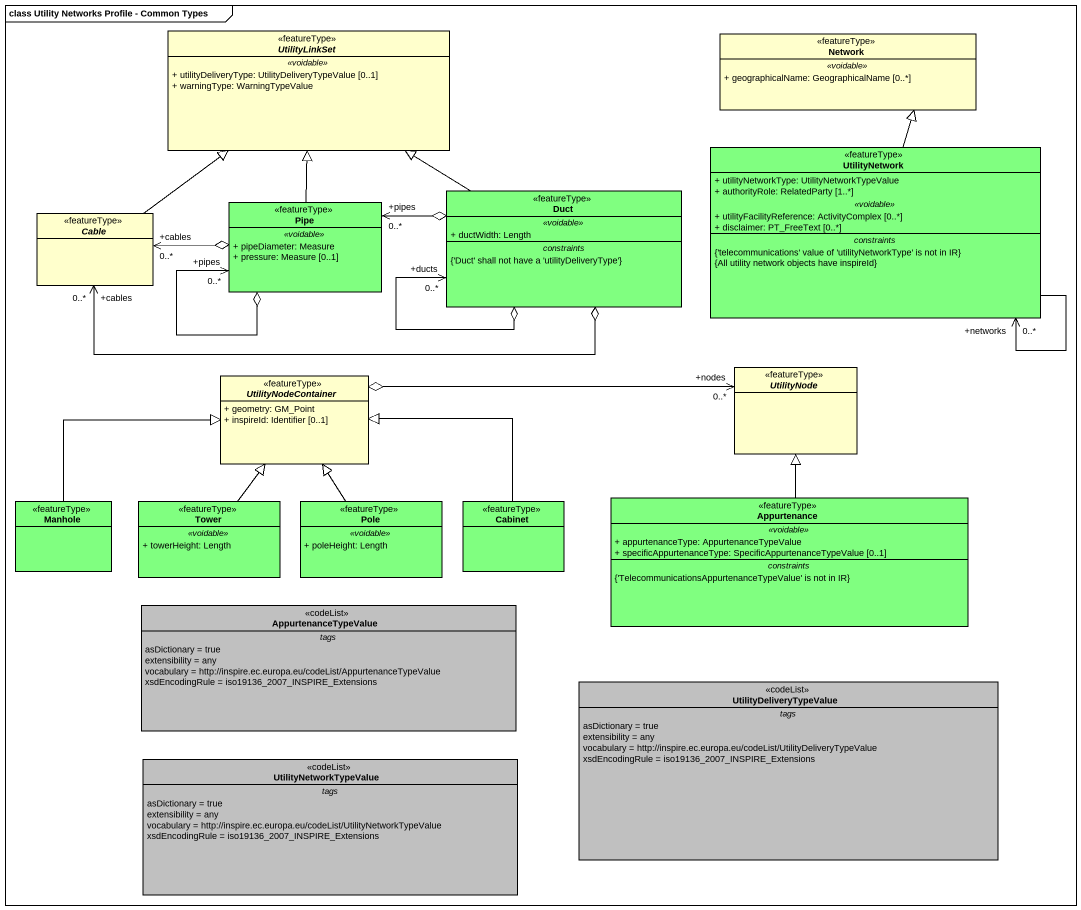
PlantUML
@startuml
mainframe class Utility Networks Profile - Common Types
hide circle
hide empty members
skinparam classAttributeIconSize 0
abstract class UtilityLinkSet <<featureType>> {
  .. <<voidable>> ..
  + utilityDeliveryType: UtilityDeliveryTypeValue [0..1]
  + warningType: WarningTypeValue
}
class "Network" as Network_ <<featureType>> {
  .. <<voidable>> ..
  + geographicalName: GeographicalName [0..*]
}
class UtilityNetwork <<featureType>> #80FF80 {
  + utilityNetworkType: UtilityNetworkTypeValue
  + authorityRole: RelatedParty [1..*]
  .. <<voidable>> ..
  + utilityFacilityReference: ActivityComplex [0..*]
  + disclaimer: PT_FreeText [0..*]
  -- constraints --
  {'telecommunications' value of 'utilityNetworkType' is not in IR}
  {All utility network objects have inspireId}
}
class Duct <<featureType>> #80FF80 {
  .. <<voidable>> ..
  + ductWidth: Length
  -- constraints --
  {'Duct' shall not have a 'utilityDeliveryType'}
}
abstract class Cable <<featureType>>
class Pipe <<featureType>> #80FF80 {
  .. <<voidable>> ..
  + pipeDiameter: Measure
  + pressure: Measure [0..1]
}
abstract class UtilityNodeContainer <<featureType>> {
  + geometry: GM_Point
  + inspireId: Identifier [0..1]
}
abstract class UtilityNode <<featureType>>
class Manhole <<featureType>> #80FF80
class Tower <<featureType>> #80FF80 {
  .. <<voidable>> ..
  + towerHeight: Length
}
class Pole <<featureType>> #80FF80 {
  .. <<voidable>> ..
  + poleHeight: Length
}
class Cabinet <<featureType>> #80FF80
class Appurtenance <<featureType>> #80FF80 {
  .. <<voidable>> ..
  + appurtenanceType: AppurtenanceTypeValue
  + specificAppurtenanceType: SpecificAppurtenanceTypeValue [0..1]
  -- constraints --
  {'TelecommunicationsAppurtenanceTypeValue' is not in IR}
}
class AppurtenanceTypeValue <<codeList>> #C0C0C0 {
  -- tags --
  asDictionary = true
  extensibility = any
  vocabulary = http://inspire.ec.europa.eu/codeList/AppurtenanceTypeValue
  xsdEncodingRule = iso19136_2007_INSPIRE_Extensions
}
class UtilityDeliveryTypeValue <<codeList>> #C0C0C0 {
  -- tags --
  asDictionary = true
  extensibility = any
  vocabulary = http://inspire.ec.europa.eu/codeList/UtilityDeliveryTypeValue
  xsdEncodingRule = iso19136_2007_INSPIRE_Extensions
}
class UtilityNetworkTypeValue <<codeList>> #C0C0C0 {
  -- tags --
  asDictionary = true
  extensibility = any
  vocabulary = http://inspire.ec.europa.eu/codeList/UtilityNetworkTypeValue
  xsdEncodingRule = iso19136_2007_INSPIRE_Extensions
}
UtilityNetwork -up-|> Network_
UtilityNetwork "+networks\n0..*" <-- UtilityNetwork
Duct -up-|> UtilityLinkSet
Duct "+ducts\n0..*" <--o Duct
Cable -up-|> UtilityLinkSet
Cable "+cables\n0..*" <-right-o Duct
Cable "+cables\n0..*" <-right-o Pipe
Pipe -up-|> UtilityLinkSet
Pipe "+pipes\n0..*" <-right-o Duct
Pipe "+pipes\n0..*" <--o Pipe
UtilityNode "+nodes\n0..*" <-left-o UtilityNodeContainer
Manhole -right-|> UtilityNodeContainer
Tower -up-|> UtilityNodeContainer
Pole -up-|> UtilityNodeContainer
Cabinet -left-|> UtilityNodeContainer
Appurtenance -up-|> UtilityNode
@enduml
